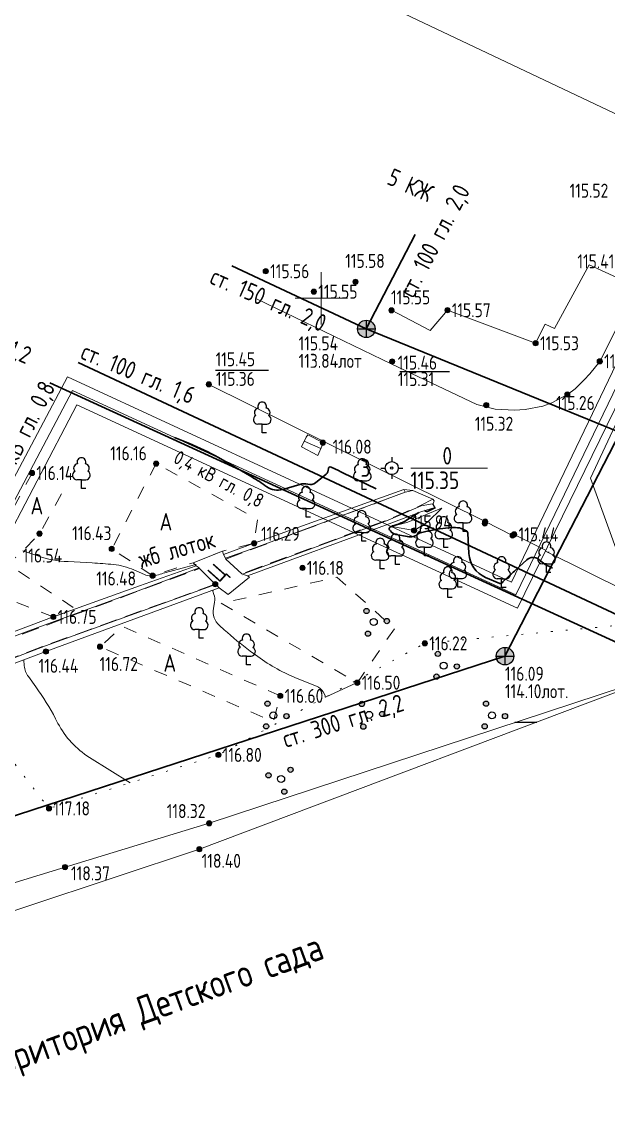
# Model space of a CAD drawing. Header units: metres. Extents: x 22515 to 24102, y 22346 to 22852.
# Drawn here: x 22649.6 to 22683.1, y 22503.2 to 22565.8 of the extents above; entities that cross this region are included whole.
import ezdxf

# ---------------------------------------------------------------- set-up
doc = ezdxf.new("R2010")
doc.units = ezdxf.units.M
for name, pattern in [('g5_01_5x1_5', [3, 1.5, -1.5]), ('g5_02x1', [3, 2, -1]), ('g5_366', [1.7, 0.2, -1.5])]:
    doc.linetypes.add(name, pattern=pattern)
for name, color, linetype in [('01_Геодезические пункты', 7, 'Continuous'), ('02_Сетка', 7, 'Continuous'), ('03_Здания и строения', 7, 'Continuous'), ('06_Инженерно-технические сооружения', 7, 'Continuous'), ('10_Границы покрытий и угодий', 7, 'Continuous'), ('11_Гидрография', 7, 'Continuous'), ('12_Рельеф', 7, 'Continuous'), ('13_Растительность', 7, 'Continuous'), ('14_Ограждения', 7, 'Continuous'), ('17_Топонимика', 7, 'Continuous'), ('19_Горизонтали', 7, 'Continuous'), ('30_Канализация', 7, 'Continuous'), ('31_Водопровод', 7, 'Continuous'), ('33_Газопровод', 7, 'Continuous'), ('37_Кабель низкого напряжения', 7, 'Continuous'), ('38_Кабели высокого напряжения', 7, 'Continuous'), ('44_Крышки колодцев', 7, 'Continuous'), ('45_Номера колодцев', 7, 'Continuous'), ('61_Отметки высоты поверхности', 7, 'Continuous')]:
    doc.layers.add(name, color=color, linetype=linetype)
doc.styles.add('LIKE11', font='bm431.shx')
doc.styles.add('LIKE36', font='pragmai.shx')
doc.styles.add('Line_GUGK', font='', dxfattribs={"height": 1})
doc.styles.get("Standard").update_dxf_attribs({"font": 'GOST2304A.ttf', "height": 2})
doc.styles.get('Line_GUGK').set_extended_font_data('Bm431', italic=True)
doc.linetypes.add('g5_084b', pattern='A,0.001,[18,GUGK_2005.shx,S=10,R=180.000005,X=0,Y=0],1,[18,GUGK_2005.shx,S=30,R=180.000005,X=0,Y=0],1', length=2.001)
doc.linetypes.add('g5_119_1', pattern='A,8,-2,[31,GUGK_2005.shx,S=0.2,R=0,X=0,Y=0],0.7,[31,GUGK_2005.shx,S=0.16,R=0,X=0,Y=0],6.6,[31,GUGK_2005.shx,S=0.16,R=180.000005,X=0,Y=0],0.7,[31,GUGK_2005.shx,S=0.2,R=180.000005,X=0,Y=0],-2', length=20)
doc.linetypes.add('g5_119_3', pattern='A,8,-2,[31,GUGK_2005.shx,S=0.2,R=0,X=0,Y=0],8,[31,GUGK_2005.shx,S=0.2,R=180.000005,X=0,Y=0],-2', length=20)
doc.linetypes.add('g5_122_g', pattern='A,2,-2,3,-0.6,["Г",Line_GUGK,S=2,R=0,X=0,Y=-1],-2.8,3,-2,8,-2,8,-2,6', length=41.4)
doc.linetypes.add('g5_122_k', pattern='A,2,-2,3,-0.6,["К",Line_GUGK,S=2,R=0,X=0,Y=-1],-3,3,-2,8,-2,8,-2,6', length=41.6)
doc.linetypes.add('g5_122_v', pattern='A,2,-2,3,-0.6,["В",Line_GUGK,S=2,R=0,X=0,Y=-1],-2.8,3,-2,8,-2,8,-2,6', length=41.4)
doc.linetypes.add('g5_474_1a', pattern='A,2,-0.5,[28,GUGK_2005.shx,S=2,R=0,X=0,Y=0],-0.5,2', length=5)

# ---------------------------------------------------------------- blocks, each defined once
blk = doc.blocks.new('g5_395_1')
h = blk.add_hatch(color=0)
h.paths.add_polyline_path([(0.3, 1.5, 1), (-0.3, 1.5, 1)])
h.paths.add_polyline_path([(-1.6, -0.75, 1), (-1, -0.75, 1)])
h.paths.add_polyline_path([(1.6, -0.75, 1), (1, -0.75, 1)])
at = {"color": 0}
for centre, radius in [((0, 1.5), 0.3), ((0, 0), 0.4), ((-1.3, -0.75), 0.3), ((1.3, -0.75), 0.3)]:
    blk.add_circle(centre, radius, dxfattribs=at)
blk = doc.blocks.new('g5_388_1')
at = {"color": 0, "flags": 128}
blk.add_lwpolyline([(0, 0.99), (0.51, 0.99, 0.798042), (0.73, 1.95, 0.636328), (0.46, 2.81, 0.533064), (0, 3.5, 0.533064), (-0.46, 2.81, 0.636328), (-0.73, 1.95, 0.798042), (-0.51, 0.99)], format="xyb", dxfattribs=at)
for points in [[(0, 0.99), (-0.51, 0.99)], [(0.5, 0), (0, 0), (0, 0.99)]]:
    blk.add_lwpolyline(points, dxfattribs=at)
at = {"style": 'LIKE11', "flags": 8}
for tag, p in [('Описание', (-14.19, 0.84)), ('Метрические данные', (1.49, 0.46))]:
    blk.add_attdef(tag, p, '', height=2, dxfattribs=at)
blk = doc.blocks.new('g5_117kb')
h = blk.add_hatch(color=255)
h.paths.add_polyline_path([(0.07, 0.07), (0.92, 0.07, 0.367426), (0.07, 0.92)])
h.paths.add_polyline_path([(-0.08, 0.92, 0.367426), (-0.92, 0.07), (-0.08, 0.07)])
h.paths.add_polyline_path([(-0.08, -0.08), (-0.92, -0.08, 0.367426), (-0.08, -0.92)])
h.paths.add_polyline_path([(0.07, -0.92, 0.367426), (0.92, -0.08), (0.07, -0.08)])
at = {"color": 0, "flags": 128}
for points in [[(-1, 0), (1, 0)], [(0, 1), (0, -1)]]:
    blk.add_lwpolyline(points, dxfattribs=at)
at = {"color": 0}
blk.add_circle((0, 0), 1, dxfattribs=at)
at = {"style": 'LIKE11', "flags": 8}
for tag, p in [('Номер', (0, 1.7)), ('Отметка кольца люка', (0, -2.8)), ('Отметка земли (возле него)', (0, -4.8)), ('Верх прокладки', (0, -6.8)), ('Низ прокладки', (0, -8.8))]:
    blk.add_attdef(tag, p, '', height=1.6, dxfattribs=at)
blk = doc.blocks.new('g5_005_1')
h = blk.add_hatch(color=255)
edge = h.paths.add_edge_path()
edge.add_arc((0, 0), 0.675, 0, 360.0002)
edge = h.paths.add_edge_path(flags=16)
edge.add_arc((0, 0), 0.2, 0, 360.0002)
at = {"color": 0}
for p, q in [((-1.25, 0), (-0.75, 0)), ((0, 1.25), (0, 0.75)), ((0.75, 0), (1.25, 0)), ((0, -0.75), (0, -1.25))]:
    blk.add_line(p, q, dxfattribs=at)
for radius in [0.75, 0.125]:
    blk.add_circle((0, 0), radius, dxfattribs=at)
at = {"lineweight": 20, "style": 'LIKE36', "flags": 8}
for tag, p in [('Номер пункта', (-20.11, -1)), ('Отметка центра и земли', (2.18, -1))]:
    blk.add_attdef(tag, p, '', height=2, dxfattribs=at)
blk = doc.blocks.new('g5_012')
at = {"color": 92, "linetype": 'ByBlock', "lineweight": -2}
for p, q in [((0, -3), (0, 3)), ((-3, 0), (3, 0))]:
    blk.add_line(p, q, dxfattribs=at)
blk = doc.blocks.new('g5_330')
at = {"linetype": 'ByBlock'}
blk.add_hatch(color=0, dxfattribs=at).paths.add_polyline_path([(-0.3, 0, 1), (0.3, 0, 1)])
at = {"color": 0, "linetype": 'ByBlock', "lineweight": -2}
blk.add_circle((0, 0), 0.3, dxfattribs=at)
at = {"color": 0, "linetype": 'ByBlock', "lineweight": 15, "flags": 12}
for tag, p in [('number', (-7.62, -0.8)), ('z', (0.5, -0.8))]:
    blk.add_attdef(tag, p, '', height=1.6, dxfattribs=at)

msp = doc.modelspace()

# ---------------------------------------------------------------- linework, layer by layer
at = {"layer": '01_Геодезические пункты', "color": 7, "lineweight": 20, "ltscale": 0.5, "flags": 128}
msp.add_lwpolyline([(22676.201, 22540.295), (22671.806, 22540.295)], dxfattribs=at)
at = {"layer": '03_Здания и строения', "color": 7, "linetype": 'Continuous', "lineweight": 20, "ltscale": 0.5, "flags": 128}
for points in [[(22685.74, 22554.982), (22683.917, 22556.046), (22685.614, 22559.559), (22670.356, 22566.778)], [(22670.701, 22549.313), (22672.913, 22548.162), (22673.902, 22549.32), (22678.946, 22547.43), (22679.497, 22548.516), (22680.027, 22548.281), (22682.011, 22551.904), (22683.838, 22551.066)]]:
    msp.add_lwpolyline(points, dxfattribs=at)
at = {"layer": '06_Инженерно-технические сооружения', "color": 7, "linetype": 'Continuous', "lineweight": 20, "ltscale": 0.5, "flags": 128}
for points in [[(22665.918, 22542.199), (22666.777, 22541.748), (22666.732, 22541.587), (22666.485, 22541.021), (22665.561, 22541.511), (22665.823, 22542.053), (22665.918, 22542.199)], [(22671.406, 22539.061), (22662.847, 22535.994), (22661.093, 22535.358)], [(22661.204, 22535.148), (22662.937, 22535.757), (22671.49, 22538.92), (22671.406, 22539.061)], [(22673.174, 22538.049), (22673.079, 22538.248), (22673.145, 22538.418), (22673.064, 22538.518), (22671.914, 22539.003), (22671.406, 22539.061)], [(22662.191, 22534.233), (22670.508, 22537.325), (22672.406, 22538.141), (22673.053, 22538.242), (22673.174, 22538.049)], [(22662.471, 22534.127), (22670.571, 22537.103), (22672.377, 22537.794), (22673.174, 22538.049)], [(22673.582, 22537.999), (22673.579, 22537.996), (22672.766, 22537.207), (22671.994, 22536.728), (22670.719, 22536.951), (22671.635, 22537.197), (22673.57, 22538), (22673.582, 22537.999)], [(22659.364, 22534.881), (22659.523, 22534.709), (22659.708, 22534.582), (22659.724, 22534.553), (22660.625, 22533.655), (22660.644, 22533.638), (22660.855, 22533.44), (22661.362, 22533.069), (22662.588, 22534.054), (22662.471, 22534.127), (22662.191, 22534.233), (22662.14, 22534.252), (22661.232, 22535.095), (22661.204, 22535.148), (22661.093, 22535.358), (22661.031, 22535.545), (22659.364, 22534.881)], [(22659.708, 22534.582), (22656.371, 22533.332), (22650.472, 22531.183), (22642.542, 22528.245)], [(22659.523, 22534.709), (22656.282, 22533.56), (22652.631, 22532.241), (22651.362, 22531.786), (22642.617, 22528.502)], [(22642.122, 22526.786), (22650.908, 22530.127), (22660.644, 22533.638)], [(22642.042, 22526.46), (22650.939, 22529.808), (22660.855, 22533.44)]]:
    msp.add_lwpolyline(points, dxfattribs=at)
at = {"layer": '06_Инженерно-технические сооружения', "color": 7, "linetype": 'Continuous', "lineweight": 20, "flags": 128}
msp.add_lwpolyline([(22665.714, 22541.829), (22666.654, 22541.409)], dxfattribs=at)
at = {"layer": '10_Границы покрытий и угодий', "color": 7, "linetype": 'Continuous', "lineweight": 20, "ltscale": 0.5, "flags": 128}
for points in [[(22662.984, 22549.973), (22670.73, 22546.235), (22675.593, 22543.934), (22676.633, 22543.657), (22677.73, 22543.604), (22678.345, 22543.638), (22679.353, 22543.832), (22679.865, 22544.016), (22680.761, 22544.496), (22681.208, 22544.814), (22681.73, 22545.332), (22682.046, 22545.676), (22682.612, 22546.395), (22684.509, 22550.144), (22686.483, 22554.356), (22689.611, 22561.065)], [(22688.402, 22542.405), (22687.133, 22539.519), (22684.169, 22533.237), (22679.503, 22535.536), (22679.508, 22535.597), (22677.718, 22536.503), (22677.632, 22536.442), (22676.064, 22537.238), (22660.26, 22545.08)]]:
    msp.add_lwpolyline(points, dxfattribs=at)
at = {"layer": '10_Границы покрытий и угодий', "color": 7, "linetype": 'g5_01_5x1_5', "lineweight": 20, "ltscale": 0.5, "flags": 128}
for points in [[(22657.24, 22540.548), (22654.7, 22535.673), (22657.04, 22534.143), (22659.364, 22534.881), (22661.031, 22535.545), (22662.847, 22535.994), (22663.034, 22537.355), (22657.24, 22540.548)], [(22650.144, 22540.01), (22648.871, 22537.625), (22648.308, 22537.05), (22646.246, 22535.78), (22644.82, 22535.47)], [(22651.362, 22531.786), (22652.631, 22532.241), (22648.669, 22534.858), (22649.359, 22535.295), (22650.576, 22536.545), (22652.147, 22539.388)], [(22651.362, 22531.786), (22646.5, 22533.694), (22643.845, 22532.559)], [(22660.968, 22532.562), (22668.602, 22528.108), (22668.748, 22528.023), (22668.927, 22528.284), (22670.878, 22531.12), (22667.575, 22534.056), (22660.968, 22532.562)], [(22664.343, 22527.27), (22655.324, 22531.242), (22654.029, 22530.083), (22663.945, 22525.799), (22664.343, 22527.27)]]:
    msp.add_lwpolyline(points, dxfattribs=at)
at = {"layer": '10_Границы покрытий и угодий', "color": 7, "linetype": 'g5_366', "lineweight": 20, "ltscale": 0.5, "flags": 128}
msp.add_lwpolyline([(22642.042, 22526.46), (22647.08, 22526.096), (22651.114, 22520.838), (22660.803, 22523.897), (22668.602, 22528.108), (22668.927, 22528.284), (22672.611, 22530.273), (22686.71, 22531.583)], dxfattribs=at)
at = {"layer": '11_Гидрография', "color": 92, "linetype": 'g5_02x1', "lineweight": 20, "ltscale": 0.5, "flags": 128}
for points in [[(22661.232, 22535.095), (22671.493, 22538.914)], [(22671.493, 22538.914), (22671.914, 22539.003)], [(22673.064, 22538.518), (22672.395, 22538.164), (22670.498, 22537.338), (22662.14, 22534.252)], [(22642.535, 22528.218), (22650.496, 22531.143), (22659.724, 22534.553)], [(22660.625, 22533.655), (22650.905, 22530.147), (22642.13, 22526.814)]]:
    msp.add_lwpolyline(points, dxfattribs=at)
at = {"layer": '12_Рельеф', "color": 7, "linetype": 'g5_084b', "lineweight": 20, "ltscale": 0.5, "flags": 128}
msp.add_lwpolyline([(22687.039, 22528.801), (22660.275, 22519.99), (22652.03, 22517.483), (22646.301, 22515.731), (22642.042, 22526.46)], dxfattribs=at)
at = {"layer": '14_Ограждения', "color": 7, "linetype": 'g5_474_1a', "lineweight": 20, "ltscale": 0.5, "flags": 128}
msp.add_lwpolyline([(22693.248, 22530.373), (22690.866, 22530.337), (22688.526, 22528.487), (22687.039, 22528.801), (22659.713, 22518.505), (22644.887, 22513.595), (22639.989, 22521.022)], dxfattribs=at)
at = {"layer": '19_Горизонтали', "color": 32, "linetype": 'Continuous', "lineweight": 30, "ltscale": 0.5, "elevation": 116, "flags": 128}
for points in [[(22669.832, 22539.102), (22668.833, 22539.581, -0.002218), (22667.663, 22540.147), (22667.245, 22540.352, 0.581051), (22667.094, 22540.25), (22667.094, 22540.25, -0.24852), (22666.965, 22539.951), (22666.349, 22539.458, -0.236795), (22665.927, 22539.367), (22665.927, 22539.367, 0.136374), (22665.462, 22539.36), (22664.48, 22539.069, -0.233388), (22663.571, 22539.226), (22663.571, 22539.226, 0.025997), (22662.709, 22539.787), (22660.808, 22540.889, 0.036929), (22659.145, 22541.695), (22658.284, 22542.037)], [(22672.592, 22537.863), (22672.644, 22537.824, 0.281006), (22672.755, 22537.813), (22673.229, 22538.042)], [(22679.914, 22534.575), (22679.698, 22534.677, -0.062845), (22679.298, 22534.93), (22679.13, 22535.069, 0.374331), (22678.442, 22535.052), (22677.791, 22534.456, -0.00005), (22677.312, 22534.017), (22677.133, 22533.853, 0.063162), (22677.027, 22533.728), (22677.027, 22533.728, -0.365075), (22676.906, 22533.691), (22676.084, 22534.045, -0.284986), (22675.135, 22535.406), (22675.071, 22536.581, 0.194189), (22675.029, 22536.671), (22675.029, 22536.671, 0.079494), (22674.942, 22536.73), (22674.79, 22536.8, 0.109467), (22674.368, 22536.892), (22674.272, 22536.892, 0.036315), (22673.641, 22536.843), (22673.457, 22536.816, 0.019064), (22672.659, 22536.665), (22672.365, 22536.597, 0.140393), (22672.19, 22536.501), (22672.19, 22536.501, -0.13554), (22672.015, 22536.402), (22671.95, 22536.386, -0.108792), (22671.616, 22536.377), (22670.951, 22536.504, -0.183579), (22670.638, 22536.697), (22670.584, 22536.767, -0.443475), (22670.61, 22536.91), (22670.61, 22536.91, -0.061882), (22670.806, 22537.001), (22671.021, 22537.069, 0.062607), (22671.622, 22537.348), (22672.268, 22537.752)]]:
    msp.add_lwpolyline(points, format="xyb", dxfattribs=at)
at = {"layer": '19_Горизонтали', "color": 32, "linetype": 'Continuous', "lineweight": 20, "ltscale": 0.5, "flags": 128}
for points, elevation in [([(22649.62, 22535.563), (22650.469, 22535.276, 0.069116), (22652.214, 22534.944), (22653.589, 22534.874, -0.013551), (22654.808, 22534.78), (22654.808, 22534.78, -0.077829), (22655.975, 22534.47), (22656.572, 22534.207, 0.182146), (22657.286, 22534.167), (22657.286, 22534.167, -0.01031), (22658.02, 22534.382), (22659.433, 22534.765, 0.004777), (22659.495, 22534.782), (22659.525, 22534.791)], 116.5), ([(22660.508, 22533.313), (22660.489, 22533.3, 0.341323), (22660.477, 22533.265), (22660.546, 22533.072, -0.130017), (22660.582, 22532.633), (22660.518, 22532.272, 0.261068), (22660.859, 22531.292), (22661.134, 22531.049, 0.020388), (22662.623, 22529.834), (22662.918, 22529.613, 0.063981), (22665.213, 22528.312), (22666.408, 22527.824, -0.158617), (22666.789, 22527.501), (22666.897, 22527.325, -0.256444), (22666.902, 22527.228), (22666.902, 22527.228, 0.702555), (22666.929, 22527.201), (22668.702, 22528.011, -0.000009), (22668.777, 22528.045), (22668.814, 22528.062)], 116.5), ([(22655.755, 22522.303), (22653.427, 22523.757, -0.133815), (22651.629, 22525.701), (22651.49, 22525.968, 0.037056), (22650.365, 22527.784), (22649.936, 22528.374, -0.133108), (22649.701, 22528.99), (22649.668, 22529.33)], 117)]:
    msp.add_lwpolyline(points, format="xyb", dxfattribs=dict(at, elevation=elevation))
for points, elevation in [([(22679.728, 22535.485), (22679.6, 22535.488)], 115.5), ([(22662.209, 22534.178), (22662.199, 22534.174)], 116.5), ([(22668.756, 22528.035), (22668.74, 22528.028)], 116.5)]:
    msp.add_lwpolyline(points, dxfattribs=dict(at, elevation=elevation))
at = {"layer": '19_Горизонтали', "color": 32, "linetype": 'Continuous', "lineweight": 30, "ltscale": 0.5, "elevation": 118, "flags": 128}
msp.add_lwpolyline([(22677.749, 22525.743), (22679.013, 22525.777)], dxfattribs=at)
at = {"layer": '30_Канализация', "color": 12, "linetype": 'g5_122_k', "lineweight": 30, "ltscale": 0.5, "flags": 128}
for points in [[(22597.568, 22510.156), (22644.431, 22518.891), (22677.193, 22529.538), (22683.781, 22542.333), (22695.067, 22564.838), (22697.133, 22567.312), (22710.63, 22594.447)], [(22669.263, 22548.249), (22672.066, 22553.64)], [(22661.564, 22551.851), (22669.263, 22548.249), (22683.781, 22542.333)]]:
    msp.add_lwpolyline(points, dxfattribs=at)
at = {"layer": '31_Водопровод', "color": 94, "linetype": 'g5_122_v', "lineweight": 30, "ltscale": 0.5, "flags": 128}
msp.add_lwpolyline([(22652.79, 22546.323), (22690.539, 22528.657), (22706.636, 22533.928), (22711.885, 22534.903)], dxfattribs=at)
at = {"layer": '33_Газопровод', "color": 132, "linetype": 'g5_122_g', "lineweight": 30, "ltscale": 0.5, "flags": 128}
msp.add_lwpolyline([(22651.166, 22545.174), (22685.219, 22529.585), (22689.519, 22528.853), (22718.619, 22539.114)], dxfattribs=at)
at = {"layer": '37_Кабель низкого напряжения', "color": 1, "linetype": 'g5_119_3', "lineweight": 20, "ltscale": 0.5, "flags": 128}
for points in [[(22652.402, 22588.715), (22694.168, 22565.509), (22682.09, 22539.712), (22686.435, 22527.705)], [(22694.168, 22565.509), (22677.911, 22532.283), (22652.703, 22543.911), (22645.878, 22530.871), (22607.686, 22519.718), (22627.32, 22462.068), (22630.288, 22462.989), (22632.887, 22455.666), (22629.009, 22454.119), (22652.075, 22387.754)]]:
    msp.add_lwpolyline(points, dxfattribs=at)
at = {"layer": '38_Кабели высокого напряжения', "color": 1, "linetype": 'g5_119_1', "lineweight": 20, "ltscale": 0.5, "flags": 128}
for points in [[(22650.231, 22390.566), (22627.562, 22454.812), (22631.79, 22456.392), (22629.798, 22461.884), (22626.42, 22460.936), (22606.333, 22520.425), (22644.951, 22531.909), (22652.168, 22545.511), (22677.562, 22533.774), (22692.599, 22565.087), (22651.333, 22588.6)], [(22652.1, 22588.557), (22693.378, 22565.221), (22677.81, 22533.051), (22652.452, 22544.721), (22645.386, 22531.358), (22606.986, 22520.196), (22626.877, 22461.47), (22630.129, 22462.442), (22632.356, 22456.068), (22628.285, 22454.583), (22650.504, 22390.737)]]:
    msp.add_lwpolyline(points, dxfattribs=at)
at = {"layer": '61_Отметки высоты поверхности'}
msp.add_line((22660.632, 22545.886), (22663.668, 22545.884), dxfattribs=at)
at = {"layer": '61_Отметки высоты поверхности', "flags": 128}
msp.add_lwpolyline([(22671.181, 22545.814), (22674.014, 22545.814)], dxfattribs=at)

# ---------------------------------------------------------------- block references
at = {"layer": '01_Геодезические пункты', "color": 7, "linetype": 'Continuous', "lineweight": 20, "xscale": 0.5, "yscale": 0.5, "zscale": 0.5}
msp.add_blockref('g5_005_1', (22670.718, 22540.295, 115.347), dxfattribs=at)
at = {"layer": '02_Сетка', "color": 92, "linetype": 'Continuous', "lineweight": 15, "ltscale": 0.5, "xscale": 0.5, "yscale": 0.5}
msp.add_blockref('g5_012', (22666.69, 22550), dxfattribs=at)
at = {"layer": '13_Растительность', "color": 92, "linetype": 'Continuous', "lineweight": 20, "xscale": 0.5, "yscale": 0.5, "zscale": 0.5}
for p in [(22663.31, 22542.315, 115.809), (22652.969, 22539.134, 116.151), (22669.031, 22539.076, 116.055), (22665.818, 22537.489, 116.229), (22674.797, 22536.666, 116.034), (22669, 22536.109, 116.144), (22673.695, 22535.758, 116.106), (22672.589, 22535.27, 116.077), (22670.054, 22534.534, 116.073), (22670.927, 22534.773, 116.082), (22679.572, 22534.324, 116.089), (22674.5, 22533.486, 116.093), (22677.003, 22533.476, 116.013), (22673.923, 22532.899, 116.164), (22659.705, 22530.564, 116.559), (22662.413, 22529.055, 116.529)]:
    msp.add_blockref('g5_388_1', p, dxfattribs=at)
at = {"layer": '13_Растительность', "color": 92, "linetype": 'Continuous', "lineweight": 20, "ltscale": 0.5}
for p, xscale, yscale, rotation in [((22669.69, 22531.5), 0.5, 0.5, 33.69006859053339), ((22673.69, 22529), 0.5, 0.5, 26.56505088990245), ((22663.946, 22526.156), 0.5, 0.5, 26.56505088990245), ((22669.425, 22526.187), 0.5, 0.5, 33.69006859053339), ((22676.446, 22526.156), 0.5, 0.5, 26.56505088990245), ((22664.39, 22522.524), 0.4999999999999999, 0.4999999999999999, 194.0362486590076)]:
    msp.add_blockref('g5_395_1', p, dxfattribs=dict(at, xscale=xscale, yscale=yscale, rotation=rotation))
at = {"layer": '44_Крышки колодцев', "color": 7, "linetype": 'Continuous', "lineweight": 20, "xscale": 0.5, "yscale": 0.5, "zscale": 0.5}
for p in [(22669.263, 22548.249, 115.543), (22677.193, 22529.538, 116.09)]:
    msp.add_blockref('g5_117kb', p, dxfattribs=at)
at = {"layer": '61_Отметки высоты поверхности', "color": 7, "linetype": 'Continuous', "lineweight": 20, "xscale": 0.5, "yscale": 0.5, "zscale": 0.5}
for p in [(22663.511, 22551.546, 115.555), (22668.649, 22550.94, 115.582), (22666.266, 22550.378, 115.548), (22670.701, 22549.313, 115.553), (22673.902, 22549.32, 115.573), (22678.946, 22547.43, 115.531), (22670.744, 22546.385, 115.461), (22682.612, 22546.395, 115.206), (22660.26, 22545.08, 115.363), (22680.761, 22544.496, 115.245), (22676.124, 22543.892, 115.498), (22666.777, 22541.748, 115.422), (22657.24, 22540.548, 116.16), (22650.144, 22540.01, 116.142), (22676.045, 22537.129, 115.367), (22676.064, 22537.238, 115.366), (22650.576, 22536.545, 116.372), (22671.994, 22536.728, 115.98), (22677.718, 22536.503, 115.436), (22662.847, 22535.994, 116.292), (22677.632, 22536.442, 115.448), (22654.7, 22535.673, 116.428), (22657.04, 22534.143, 116.484), (22665.612, 22534.587, 116.181), (22660.625, 22533.655, 115.944), (22651.362, 22531.786, 116.748), (22672.611, 22530.273, 116.216), (22650.939, 22529.808, 116.913), (22654.029, 22530.083, 116.719), (22668.748, 22528.023, 116.505), (22664.343, 22527.27, 116.601), (22660.803, 22523.897, 116.801), (22651.114, 22520.838, 117.183), (22660.275, 22519.99, 118.316), (22659.713, 22518.505, 118.404), (22652.03, 22517.483, 118.369)]:
    msp.add_blockref('g5_330', p, dxfattribs=at)

# ---------------------------------------------------------------- texts
at = {"layer": '01_Геодезические пункты', "color": 7, "linetype": 'Continuous', "lineweight": 20, "ltscale": 0.5}
for s, p in [('0', (22673.616, 22540.495)), ('3', (22668.931, 22539.795)), ('115.35', (22671.792, 22539.095))]:
    msp.add_text(s, height=1, dxfattribs=at).set_placement(p)
at = {"layer": '03_Здания и строения', "color": 7, "linetype": 'Continuous', "lineweight": 15}
msp.add_text('5 КЖ', height=1, rotation=335.65686, dxfattribs=at).set_placement((22670.378, 22556.555))
at = {"layer": '10_Границы покрытий и угодий', "color": 7, "linetype": 'Continuous', "lineweight": 15}
for p in [(22650.059, 22537.649), (22657.439, 22536.725), (22657.662, 22528.656)]:
    msp.add_text('А', height=1, dxfattribs=at).set_placement(p)
msp.add_text('Ц', height=1, rotation=48.16301, dxfattribs=at).set_placement((22660.842, 22533.704))
at = {"layer": '11_Гидрография', "color": 7, "linetype": 'Continuous', "lineweight": 15}
msp.add_text('жб лоток', height=1, rotation=15.85852, dxfattribs=at).set_placement((22656.401, 22534.56))
at = {"layer": '17_Топонимика', "color": 7, "linetype": 'Continuous', "lineweight": 15}
msp.add_text('Территория Детского сада', height=1.6, rotation=20.03026, dxfattribs=at).set_placement((22646.85, 22504.956))
at = {"layer": '30_Канализация', "color": 12, "linetype": 'Continuous', "lineweight": 15}
for s, rotation, p in [('ст. 100 гл. 2,0', 62.26525, (22671.972, 22549.956)), ('ст. 150 гл. 2,0', 336.35299, (22660.242, 22550.872)), ('ст. 300 гл. 2,2', 17.4906, (22664.66, 22524.291))]:
    msp.add_text(s, height=1, rotation=rotation, dxfattribs=at).set_placement(p)
at = {"layer": '31_Водопровод', "color": 94, "linetype": 'Continuous', "lineweight": 15}
msp.add_text('ст. 100 гл. 1,6', height=1, rotation=337.43544, dxfattribs=at).set_placement((22652.852, 22546.572))
at = {"layer": '33_Газопровод', "color": 132, "linetype": 'Continuous', "lineweight": 15}
msp.add_text('с.д. ст. 100 гл. 1,2', height=1, rotation=335.75319, dxfattribs=at).set_placement((22641.709, 22549.864))
at = {"layer": '37_Кабель низкого напряжения', "color": 1, "linetype": 'Continuous', "lineweight": 15}
msp.add_text('0,4 кВ гл. 0,8', height=0.8, rotation=331.98779, dxfattribs=at).set_placement((22658.168, 22540.633))
at = {"layer": '38_Кабели высокого напряжения', "color": 1, "linetype": 'Continuous', "lineweight": 15}
msp.add_text('2 каб. 6 кВ гл. 0,8', height=1, rotation=63.12815, dxfattribs=at).set_placement((22647.16, 22536.343))
at = {"layer": '45_Номера колодцев', "color": 7, "linetype": 'Continuous', "lineweight": 15, "ltscale": 0.5}
for s, p in [('115.54', (22665.391, 22547.022)), ('113.84лот', (22665.391, 22546.022)), ('116.09', (22677.193, 22528.138)), ('114.10лот.', (22677.193, 22527.138))]:
    msp.add_text(s, height=0.8, dxfattribs=at).set_placement(p)
at = {"layer": '61_Отметки высоты поверхности', "color": 7, "linetype": 'Continuous', "lineweight": 15, "ltscale": 0.5}
for s, p in [('115.52', (22680.889, 22555.751)), ('115.58', (22668.057, 22551.736)), ('115.41', (22681.335, 22551.71)), ('115.56', (22663.761, 22551.146)), ('115.55', (22666.516, 22549.978)), ('115.55', (22670.675, 22549.652)), ('115.57', (22674.152, 22548.92)), ('115.53', (22679.196, 22547.03)), ('115.45', (22660.645, 22546.112)), ('115.46', (22671.055, 22545.922)), ('115.21', (22682.862, 22545.995)), ('115.36', (22660.663, 22544.992)), ('115.31', (22671.065, 22544.98)), ('115.26', (22680.115, 22543.616)), ('115.32', (22675.469, 22542.426)), ('116.08', (22667.339, 22541.116)), ('116.16', (22654.618, 22540.738)), ('116.14', (22650.394, 22539.61)), ('115.94', (22671.885, 22536.797)), ('116.43', (22652.443, 22536.17)), ('116.29', (22663.242, 22536.136)), ('115.44', (22677.968, 22536.103)), ('116.54', (22649.609, 22534.895)), ('116.18', (22665.862, 22534.187)), ('116.48', (22653.82, 22533.583)), ('116.75', (22651.612, 22531.386)), ('116.22', (22672.861, 22529.873)), ('116.44', (22650.522, 22528.591)), ('116.72', (22654.01, 22528.694)), ('116.50', (22668.998, 22527.623)), ('116.60', (22664.593, 22526.87)), ('116.80', (22661.053, 22523.497)), ('117.18', (22651.364, 22520.438)), ('118.32', (22657.848, 22520.287)), ('118.40', (22659.846, 22517.442)), ('118.37', (22652.373, 22516.728))]:
    msp.add_text(s, height=0.8, dxfattribs=at).set_placement(p)

doc.saveas('drawing.dxf')
